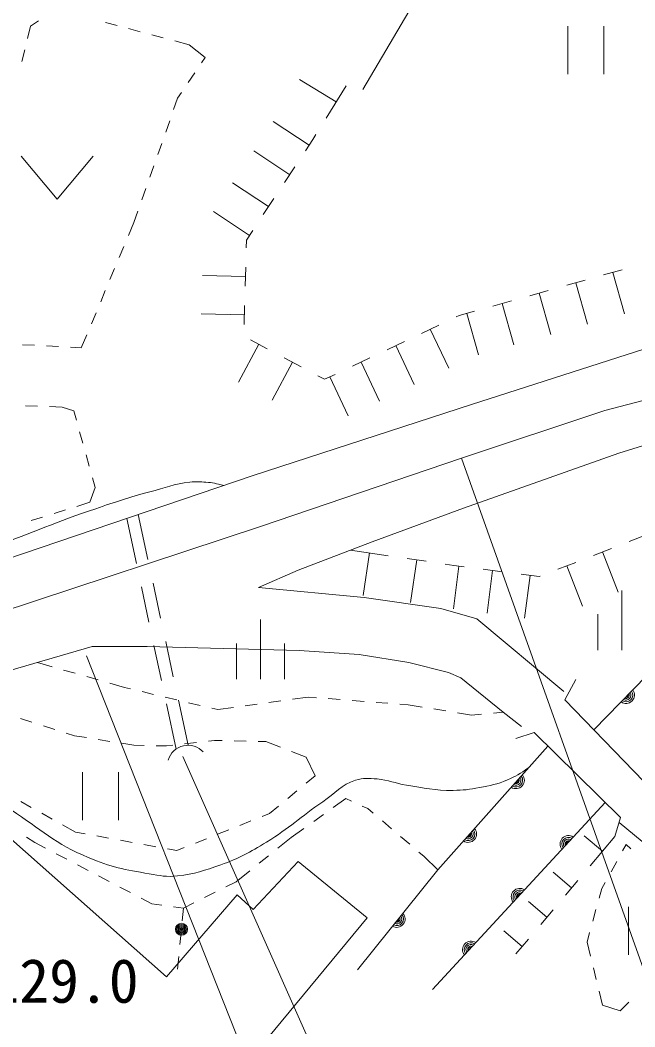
# Model space of a CAD drawing. Units: millimetres, scale not verified. Extents: x 40000 to 680000, y 20000 to 380000.
# Drawn here: x 125626 to 151299, y 273518 to 315550 of the extents above; entities that cross this region are included whole.
import ezdxf
from ezdxf.enums import TextEntityAlignment as Align

# ---------------------------------------------------------------- set-up
doc = ezdxf.new("R2010")
doc.units = ezdxf.units.MM
doc.header["$LTSCALE"] = 1000
doc.linetypes.add('CHAIN', pattern=[18.5, 12, -1.5, 3.5, -1.5])
for name, color, linetype, lineweight in [('M-BGD', 7, 'Continuous', 13), ('M-BMK', 2, 'CHAIN', 13), ('M-BMK-SRVR', 3, 'Continuous', 13), ('M-STR-HTXT', 7, 'Continuous', 13), ('M-STR-STRC', 7, 'Continuous', 13)]:
    doc.layers.add(name, color=color, linetype=linetype, lineweight=lineweight)
doc.styles.add('ＭＳ ゴシック', font='')
doc.styles.get('ＭＳ ゴシック').set_extended_font_data('MS Gothic')

msp = doc.modelspace()

# ---------------------------------------------------------------- linework, layer by layer
at = {"layer": 'M-BGD'}
for p, q in [((126065, 315300), (125937, 314788)), ((126396, 315515), (126065, 315300)), ((129672, 315325), (129189, 315454)), ((148504, 315298), (148504, 313298)), ((150004, 315298), (150004, 313298)), ((130638, 315067), (130155, 315196)), ((131605, 314809), (131121, 314938)), ((132680, 314521), (132088, 314680)), ((133355, 313996), (132680, 314521)), ((125816, 314303), (125695, 313818)), ((133200, 313768), (133355, 313996)), ((132640, 312939), (132920, 313354)), ((138820, 312132), (137288, 313077)), ((139240, 312813), (138400, 311451)), ((132038, 311820), (132205, 312297)), ((132205, 312297), (132360, 312525)), ((131707, 310877), (131872, 311348)), ((137699, 310331), (136197, 311323)), ((137980, 310770), (137853, 310563)), ((131376, 309933), (131541, 310405)), ((137853, 310563), (137546, 310099)), ((125671, 309874), (127171, 308074)), ((127171, 308074), (128671, 309874)), ((136884, 309097), (135382, 310090)), ((131044, 308989), (131210, 309461)), ((137105, 309431), (136664, 308764)), ((130713, 308046), (130879, 308518)), ((136002, 307762), (134500, 308755)), ((136223, 308096), (135782, 307429)), ((130380, 307098), (130548, 307574)), ((135209, 306563), (133708, 307555)), ((130154, 306559), (130380, 307098)), ((135341, 306761), (135078, 306364)), ((129766, 305638), (129960, 306098)), ((135078, 306364), (135069, 306040)), ((129378, 304716), (129572, 305177)), ((135047, 305241), (135024, 304441)), ((135036, 304841), (133236, 304891)), ((149994, 304911), (150764, 305128)), ((150379, 305020), (150867, 303287)), ((148454, 304478), (149224, 304695)), ((148839, 304586), (149327, 302854)), ((128990, 303794), (129184, 304255)), ((146914, 304045), (147684, 304261)), ((147299, 304153), (147786, 302420)), ((135002, 303641), (134980, 302842)), ((145374, 303611), (146144, 303828)), ((145759, 303720), (146246, 301987)), ((128602, 302873), (128796, 303334)), ((134991, 303241), (133191, 303292)), ((143841, 303157), (143964, 303215)), ((143964, 303215), (144604, 303395)), ((144284, 303305), (144771, 301572)), ((142395, 302472), (143118, 302814)), ((142757, 302643), (143527, 301016)), ((128181, 301874), (128408, 302412)), ((125731, 301998), (126230, 301973)), ((126730, 301948), (127229, 301922)), ((127728, 301897), (128181, 301874)), ((135593, 302018), (134746, 300430)), ((135240, 302206), (135946, 301830)), ((140949, 301788), (141672, 302130)), ((141311, 301959), (142081, 300332)), ((136652, 301453), (137358, 301077)), ((139503, 301103), (140226, 301445)), ((137005, 301265), (136158, 299677)), ((139864, 301274), (140635, 299647)), ((138064, 300700), (138340, 300553)), ((138340, 300553), (138780, 300761)), ((138560, 300657), (139330, 299030)), ((126349, 299433), (125850, 299452)), ((127387, 299393), (126849, 299413)), ((127862, 299243), (127387, 299393)), ((127974, 298846), (127862, 299243)), ((128244, 297884), (128109, 298365)), ((128515, 296921), (128380, 297402)), ((128762, 296043), (128651, 296440)), ((128537, 295419), (128762, 296043)), ((127041, 294954), (127519, 295102)), ((127996, 295250), (128537, 295419)), ((126086, 294657), (126564, 294805)), ((130484, 292866), (130083, 294748)), ((130558, 294909), (130966, 293024)), ((151066, 293783), (151811, 294074)), ((139419, 293422), (141002, 293189)), ((149575, 293202), (150320, 293493)), ((140210, 293306), (139948, 291525)), ((141793, 293072), (142585, 292955)), ((142189, 293014), (141926, 291233)), ((149948, 293348), (150601, 291671)), ((143376, 292839), (143738, 292785)), ((143953, 292757), (143719, 290972)), ((143738, 292785), (144168, 292729)), ((144962, 292624), (145755, 292520)), ((145358, 292572), (145124, 290787)), ((148084, 292621), (148830, 292912)), ((148457, 292766), (149111, 291089)), ((146548, 292416), (147302, 292316)), ((146925, 292366), (146690, 290581)), ((147302, 292316), (147339, 292331)), ((131006, 290421), (130693, 291888)), ((131177, 292047), (131495, 290581)), ((150748, 291742), (150748, 289242)), ((135669, 290529), (135669, 288029)), ((149748, 290742), (149748, 289242)), ((131706, 289603), (132024, 288137)), ((131528, 287976), (131215, 289443)), ((134669, 289529), (134669, 288029)), ((136669, 289529), (136669, 288029)), ((126348, 288733), (126964, 288556)), ((127444, 288417), (127925, 288279)), ((128405, 288141), (128886, 288003)), ((129366, 287865), (129982, 287688)), ((129982, 287688), (130229, 287629)), ((130716, 287514), (131202, 287398)), ((131689, 287283), (132175, 287167)), ((132235, 287160), (132644, 285275)), ((136016, 287060), (136512, 287129)), ((137007, 287197), (137656, 287288)), ((137656, 287288), (137998, 287261)), ((138497, 287222), (138995, 287183)), ((139494, 287145), (139992, 287106)), ((132139, 285116), (131737, 286998)), ((132662, 287052), (133148, 286937)), ((133635, 286821), (133882, 286763)), ((133882, 286763), (134531, 286853)), ((135026, 286922), (135521, 286991)), ((140491, 287067), (140989, 287028)), ((141488, 286989), (141830, 286963)), ((141830, 286963), (142414, 286869)), ((142908, 286790), (143402, 286711)), ((145391, 286619), (145805, 286656)), ((126120, 286238), (125643, 286390)), ((143895, 286632), (144480, 286538)), ((144480, 286538), (144893, 286575)), ((127073, 285936), (126596, 286087)), ((127895, 285675), (127550, 285785)), ((128392, 285595), (127895, 285675)), ((129379, 285436), (128886, 285515)), ((133744, 285476), (133490, 285447)), ((134069, 285468), (133744, 285476)), ((135069, 285445), (134569, 285456)), ((135894, 285426), (135569, 285433)), ((136498, 285191), (135894, 285426)), ((130370, 285276), (129873, 285356)), ((130807, 285268), (130370, 285276)), ((131745, 285251), (131307, 285258)), ((131999, 285279), (131745, 285251)), ((132993, 285391), (132496, 285335)), ((137568, 284776), (136964, 285010)), ((137943, 284001), (137568, 284776)), ((128233, 284153), (128233, 282153)), ((129733, 284153), (129733, 282153)), ((137571, 283692), (137943, 284001)), ((136801, 283054), (137186, 283373)), ((125652, 282922), (126089, 282680)), ((138698, 282677), (139225, 283053)), ((139225, 283053), (139461, 282945)), ((150061, 282889), (142845, 275078)), ((136044, 282426), (136416, 282735)), ((139915, 282736), (140150, 282628)), ((140150, 282628), (140373, 282438)), ((126527, 282437), (126964, 282195)), ((134803, 281930), (135267, 282115)), ((135731, 282301), (136044, 282426)), ((137885, 282095), (138291, 282386)), ((140754, 282114), (141135, 281790)), ((127401, 281953), (127945, 281651)), ((127945, 281651), (128336, 281580)), ((133875, 281558), (134339, 281744)), ((136951, 281428), (137478, 281805)), ((125892, 281438), (126240, 281216)), ((126240, 281216), (126691, 280980)), ((128828, 281489), (129320, 281399)), ((129811, 281309), (130303, 281219)), ((132946, 281187), (133410, 281373)), ((136385, 280974), (136951, 281428)), ((141515, 281466), (141896, 281142)), ((149945, 280855), (149181, 281500)), ((150461, 281466), (149429, 280243)), ((130795, 281128), (131287, 281038)), ((131779, 280948), (132169, 280876)), ((132169, 280876), (132482, 281001)), ((142277, 280818), (142500, 280628)), ((150788, 280864), (150933, 281125)), ((150933, 281125), (151128, 280956)), ((127134, 280747), (127576, 280515)), ((135606, 280347), (135996, 280660)), ((142500, 280628), (143075, 280079)), ((150303, 279990), (150546, 280427)), ((128019, 280283), (128462, 280051)), ((134651, 279579), (135217, 280033)), ((148655, 279326), (147891, 279971)), ((128905, 279819), (129348, 279587)), ((134222, 279364), (134651, 279579)), ((148913, 279632), (148398, 279020)), ((149916, 279292), (150061, 279552)), ((129791, 279354), (130233, 279122)), ((133328, 278917), (133775, 279141)), ((149808, 278898), (149916, 279292)), ((130676, 278890), (131127, 278654)), ((132452, 278479), (132881, 278693)), ((147624, 278103), (146859, 278748)), ((131127, 278654), (131541, 278599)), ((132037, 278534), (132452, 278479)), ((132452, 278479), (132400, 277951)), ((147882, 278409), (147366, 277797)), ((149542, 277934), (149675, 278416)), ((151027, 278525), (151027, 276525)), ((132351, 277453), (132302, 276955)), ((146592, 276880), (145828, 277525)), ((149300, 277059), (149409, 277452)), ((146850, 277186), (146334, 276574)), ((149445, 276471), (149300, 277059)), ((132253, 276458), (132202, 275929)), ((149685, 275500), (149565, 275985)), ((149950, 274426), (149805, 275014)), ((151048, 274544), (150683, 274193)), ((150683, 274193), (149950, 274426))]:
    msp.add_line(p, q, dxfattribs=at)
for points in [[(210376, 304258), (196364, 304620), (185358, 304912), (175051, 305120), (171002, 304920), (167811, 304695), (161695, 303829), (156688, 302904), (151722, 301821), (144482, 299496), (135359, 296538), (123502, 292514), (110926, 288138), (106327, 286728)], [(135587, 291864), (137240, 292585), (140334, 293774), (144148, 295174), (150632, 297466), (152963, 298188), (154785, 298697), (157116, 299207), (158896, 299462), (168772, 300569), (172452, 300657)], [(149587, 285920), (152343, 288750), (155917, 290950), (160229, 293137), (165653, 294187), (169152, 294587), (172902, 294737)], [(135587, 291864), (139994, 291449), (143197, 290982), (144697, 290554), (148335, 287516)], [(128635, 289402), (124866, 288299), (118085, 286049), (117576, 285964), (105936, 281592)], [(146568, 286062), (145805, 286656), (144024, 288096), (143515, 288307), (141862, 288731), (139785, 289069), (137284, 289237), (130926, 289404), (128635, 289402)], [(148831, 288021), (148375, 287176), (152074, 283341), (152930, 283519)], [(146328, 285555), (147095, 285810), (150705, 282255), (150461, 281466)], [(139710, 275905), (143075, 280079), (147671, 285242)], [(167924, 271009), (163600, 273609), (159951, 275833), (156176, 277958), (154027, 279408), (151602, 281257), (150643, 282053)]]:
    msp.add_lwpolyline(points, dxfattribs=at)
msp.add_lwpolyline([(110865, 276768), (114500, 280912), (115388, 280253), (119279, 284759), (123704, 281177), (124489, 282029), (131735, 275601), (134686, 279027), (135364, 278416), (137236, 280424), (140118, 278074), (126089, 261100), (121728, 264744), (122602, 265780)], close=True, dxfattribs=at)
for radius in [250, 204, 159, 114, 68.2, 22.7]:
    msp.add_circle((132365, 277594), radius, dxfattribs=at)
for centre, radius, start, end in [((150926, 287373), 354, 234.5548, 36.96), ((150926, 287373), 283, 236.7789, 34.736), ((150926, 287373), 212, 240.5252, 30.9896), ((150926, 287373), 142, 248.2369, 23.2779), ((150926, 287373), 100, 258.5546, 12.9602), ((132638, 284411), 864, 42.5352, 163.623), ((146330, 283817), 354, 237.122, 39.5271), ((146330, 283817), 283, 239.346, 37.3031), ((146330, 283817), 212, 243.0923, 33.5568), ((146330, 283817), 142, 250.8041, 25.8451), ((146330, 283817), 100, 261.1217, 15.5274), ((144335, 281576), 354, 237.122, 39.5271), ((144335, 281576), 283, 239.346, 37.3031), ((144335, 281576), 212, 243.0923, 33.5568), ((144335, 281576), 142, 250.8041, 25.8451), ((144335, 281576), 100, 261.1217, 15.5274), ((148529, 281150), 354, 56.0646, 218.4698), ((148529, 281150), 283, 58.2887, 216.2458), ((148529, 281150), 212, 62.035, 212.4994), ((148529, 281150), 142, 69.7467, 204.7877), ((148529, 281150), 100, 80.0644, 194.47), ((146493, 278947), 354, 56.0646, 218.4698), ((146493, 278947), 283, 58.2887, 216.2458), ((146493, 278947), 212, 62.035, 212.4994), ((146493, 278947), 142, 69.7467, 204.7877), ((146493, 278947), 100, 80.0644, 194.47), ((141350, 278026), 354, 239.9231, 42.3282), ((141350, 278026), 283, 242.1471, 40.1042), ((141350, 278026), 212, 245.8934, 36.3579), ((141350, 278026), 142, 253.6052, 28.6461), ((141350, 278026), 100, 263.9228, 18.3285), ((144457, 276743), 354, 56.0646, 218.4698), ((144457, 276743), 283, 58.2887, 216.2458), ((144457, 276743), 212, 62.035, 212.4994), ((144457, 276743), 142, 69.7467, 204.7877), ((144457, 276743), 100, 80.0644, 194.47)]:
    msp.add_arc(centre, radius, start, end, dxfattribs=at)
for points, knots in [([(96630, 301255), (97098, 300914), (97265, 300824), (97690, 300578), (98773, 299950), (99496, 299834), (100670, 299402), (103458, 298376), (105069, 297940), (107865, 296937), (108866, 296578), (109403, 296312), (110408, 295964), (111384, 295625), (112019, 295687), (112952, 295244), (113694, 294892), (114170, 294695), (114690, 294058), (115174, 293467), (115095, 292871), (115666, 292363), (115904, 292152), (116082, 292074), (116387, 291982), (116978, 291803), (117337, 291796), (117955, 291771), (118858, 291734), (119363, 291907), (120244, 292111), (121972, 292513), (122872, 292982), (124543, 293577), (126207, 294170), (127108, 294588), (128782, 295153), (129656, 295448), (130145, 295619), (131037, 295853), (131691, 296024), (132048, 296183), (132720, 296258), (132979, 296288), (133127, 296279), (133387, 296258), (133683, 296235), (133794, 296205), (134135, 296123)], [0, 0, 0, 0, 1, 1, 1, 2, 2, 2, 3, 3, 3, 4, 4, 4, 5, 5, 5, 6, 6, 6, 7, 7, 7, 8, 8, 8, 9, 9, 9, 10, 10, 10, 11, 11, 11, 12, 12, 12, 13, 13, 13, 14, 14, 14, 15, 15, 15, 16, 16, 16, 16]), ([(110420, 283277), (110546, 283132), (110628, 283074), (110790, 282988), (111115, 282814), (111366, 282927), (111734, 282954), (112204, 282989), (112449, 283127), (112900, 283266), (113493, 283447), (113815, 283580), (114400, 283788), (114882, 283959), (115150, 284062), (115633, 284232), (116208, 284434), (116544, 284511), (117111, 284735), (117462, 284874), (117634, 285022), (118001, 285116), (118822, 285328), (119324, 285464), (120162, 285329), (121492, 285116), (122098, 284504), (123290, 283876), (123702, 283659), (123919, 283512), (124307, 283254), (124685, 283004), (124871, 282827), (125250, 282577), (126484, 281761), (127109, 281161), (128472, 280586), (129419, 280186), (130002, 280080), (131015, 279909), (131473, 279832), (131739, 279765), (132201, 279818), (132922, 279899), (133315, 280046), (134001, 280284), (134790, 280558), (135204, 280798), (135917, 281234), (136880, 281823), (137335, 282279), (138266, 282917), (138794, 283278), (139023, 283625), (139633, 283817), (139969, 283922), (140182, 283892), (140533, 283867), (141020, 283832), (141275, 283685), (141757, 283609), (142514, 283489), (142941, 283381), (143707, 283392), (144139, 283398), (144384, 283422), (144807, 283509), (145269, 283603), (145541, 283637), (145973, 283825), (146345, 283987), (146487, 284077), (146871, 284343)], [0, 0, 0, 0, 1, 1, 1, 2, 2, 2, 3, 3, 3, 4, 4, 4, 5, 5, 5, 6, 6, 6, 7, 7, 7, 8, 8, 8, 9, 9, 9, 10, 10, 10, 11, 11, 11, 12, 12, 12, 13, 13, 13, 14, 14, 14, 15, 15, 15, 16, 16, 16, 17, 17, 17, 18, 18, 18, 19, 19, 19, 20, 20, 20, 21, 21, 21, 22, 22, 22, 23, 23, 23, 24, 24, 24, 24])]:
    msp.add_open_spline(points, degree=3, knots=knots, dxfattribs=at)
at = {"layer": 'M-BMK'}
msp.add_lwpolyline([(167301, 302553), (163232, 302005), (158408, 301213), (154992, 300563), (150043, 299247), (144052, 297255), (135662, 294414), (123839, 290507), (111516, 286382), (107792, 284958), (103426, 283825), (97736, 282816), (92753, 282350), (84246, 282458), (77573, 283066), (72540, 283999), (71812, 284118)], dxfattribs=at)
at = {"layer": 'M-BMK-SRVR'}
msp.add_line((144052, 297255), (156089, 263471), dxfattribs=at)
at = {"layer": 'M-STR-HTXT'}
msp.add_line((132415, 284800), (151509, 241913), dxfattribs=at)
at = {"layer": 'M-STR-STRC'}
msp.add_line((128403, 289012), (136836, 267697), dxfattribs=at)
msp.add_lwpolyline([(161978, 307445), (162185, 309154), (161335, 311370), (160369, 313419), (158561, 316461), (156486, 321101), (154678, 326475), (154395, 327142), (153478, 327642), (145480, 326809), (143680, 320560), (141855, 315911), (139943, 312649)], dxfattribs=at)

# ---------------------------------------------------------------- texts
at = {"layer": 'M-BGD', "style": 'ＭＳ ゴシック'}
msp.add_text('129.0', height=1833, dxfattribs=at).set_placement((124342, 273975), align=Align.BOTTOM_LEFT)

doc.saveas('drawing.dxf')
